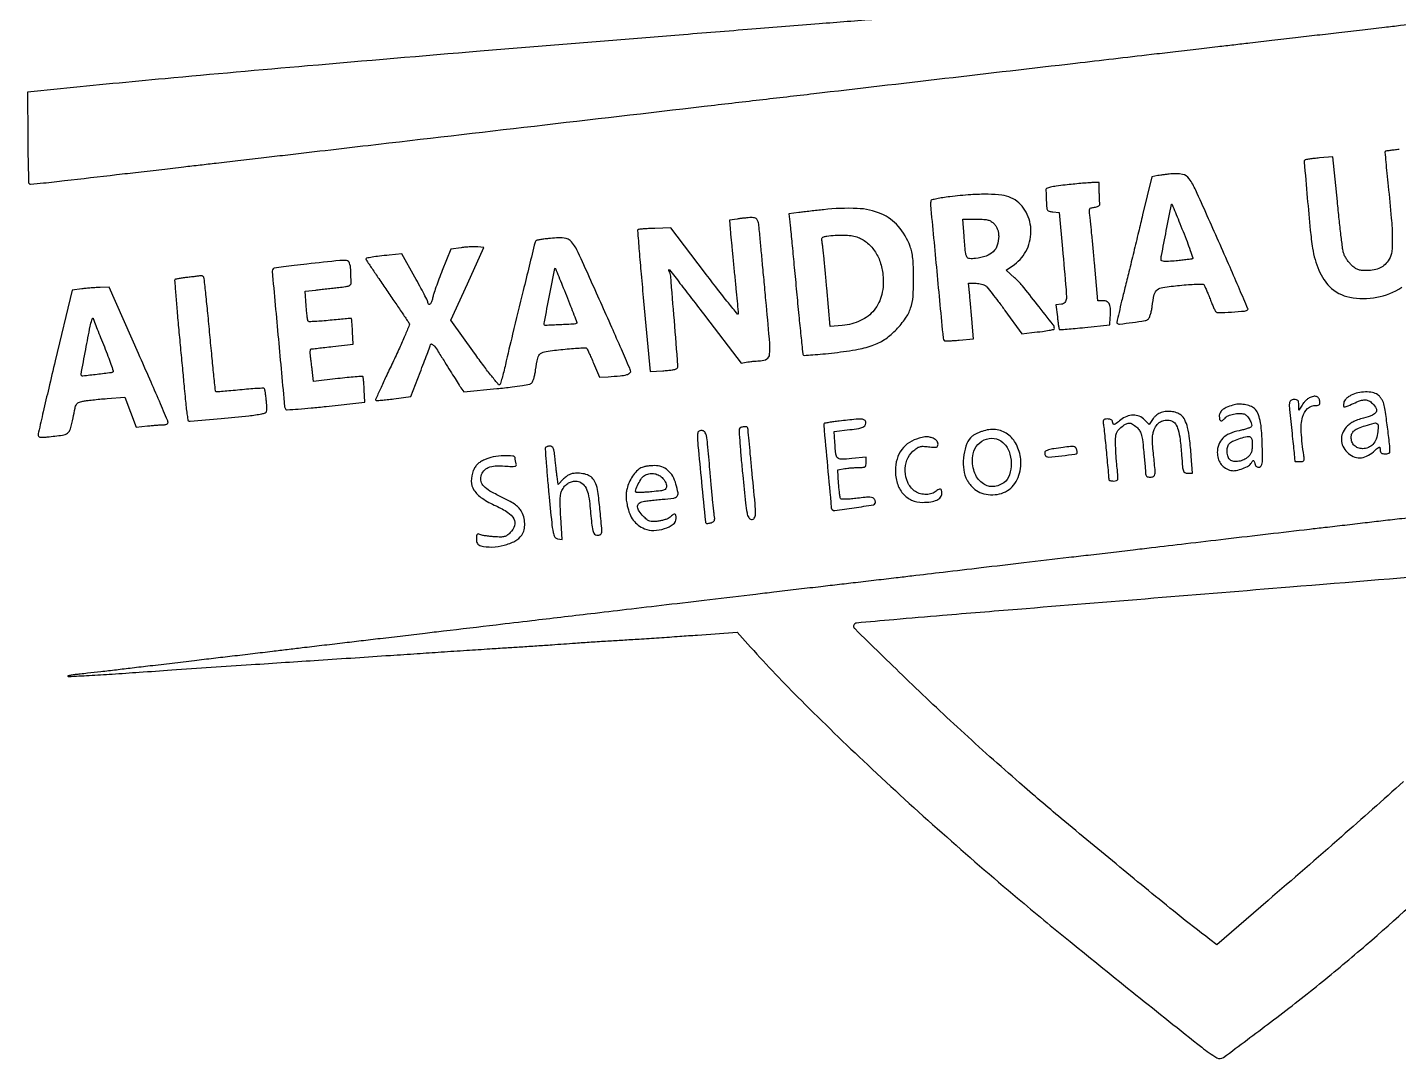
# Model space of a CAD drawing. Extents: x 394 to 1656, y 475 to 1539.
# Drawn here: x 394 to 1101, y 475 to 1007 of the extents above; entities that cross this region are included whole.
import ezdxf

# ---------------------------------------------------------------- set-up
doc = ezdxf.new("R2010")
doc.units = 0

msp = doc.modelspace()

# ---------------------------------------------------------------- linework, layer by layer
for points in [[(1538.59986, 1058.664066, -0.000001), (1550.279885, 1060.022497, -0.000001), (1561.888745, 1061.372592, -0.000002)], [(831.748076, 1011.036671, 0.000099), (802.698313, 1008.731699, 0.000095), (768.061302, 1005.969906, 0.000074), (730.5, 1002.962139, 0.000667), (627.847392, 994.588901, 0.001024), (538.98991, 987.038242, 0.001175), (465.43625, 980.462057, 0.002897), (411.5, 975.196693), (394.5, 973.437612), (394.671134, 950.131005, 0.001907), (394.771204, 941.161369, 0.003082), (394.932506, 933.530205, 0.000544), (395.123535, 926.802666, 0.191263), (395.320596, 926.346071, 0.223455), (396.165926, 926.041602, 0.002182), (402.779509, 926.694066, 0.003101), (413.689223, 927.88687, 0.000291), (440.5, 931.002376, -0.000079), (451.699176, 932.308572, -0.000062), (463.85625, 933.723032, -0.000062), (475.172589, 935.036831, -0.000152), (483.5, 936, 0.000148), (491.796421, 936.959512, 0.000062), (502.996875, 938.25965, 0.000061), (514.992543, 939.655076, 0.000079), (526, 940.938667, -0.000087), (570.192319, 946.091259, -0.000014), (655.874893, 956.063846, -0.00001), (743.432601, 966.250415, -0.000171), (772, 969.563517, 0.000157), (799.970844, 972.806643, 0.000015), (867.568756, 980.667987, 0.000019), (934.895195, 988.502489, 0.000089), (974, 993.061507, -0.000078), (985.007457, 994.345031, -0.000061), (997.003125, 995.740401, -0.000061), (1008.203579, 997.0405, -0.000147), (1016.5, 998, 0.000162), (1024.827409, 998.963332, 0.000066), (1036.14375, 1000.277666, 0.000066), (1048.300824, 1001.692894, 0.000084), (1059.5, 1003, -0.000093), (1070.699176, 1004.30689, -0.000073), (1082.85625, 1005.721467, -0.000074), (1094.172595, 1007.034853, -0.000181), (1102.5, 1007.997049, 0.000039), (1132.646987, 1011.471747, 0.000115)], [(1313.749328, 1032.541187, -0.00001), (1365.446699, 1038.55331, -0.000025)], [(1237.111254, 1023.628471, 0.000005), (1248.720115, 1024.97801, 0.000005), (1260.400139, 1026.336058, 0.000008)], [(1275.5, 1045.010487, 0.000113), (1164.530638, 1036.658072, 0.000188), (1071.127311, 1029.571385, 0.000215), (987.847965, 1023.185349, 0.000244), (908, 1016.988735, -0.000019), (891.829955, 1015.726547, -0.000017), (875.08125, 1014.420418, -0.000017), (860.061258, 1013.250144, -0.000055), (850, 1012.467683, 0.00037)], [(1101.753595, 943.964017, 0.005242), (1099.138392, 943.694644, 0.007917), (1096.867999, 943.400223, 0.003743), (1094.955667, 943.106743, 0.160323), (1094.595454, 942.920261, 0.217167), (1094.452226, 942.524769, 0.000792), (1094.865673, 937.482827, 0.003906), (1095.391028, 931.739301, 0.002419), (1096.093532, 925, -0.005077), (1097.713159, 908.618404, -0.019044), (1098.232782, 898.299095, -0.02919), (1097.915069, 891.417193, -0.108821), (1096.554241, 887.328364, -0.060879), (1094.477034, 884.650152, -0.081501), (1091.991323, 882.849691, -0.074318), (1088.879965, 881.832897, -0.041898), (1084.914275, 881.5, -0.025366), (1082.30432, 881.632495, -0.064352), (1080.459434, 882.064406, -0.068914), (1078.859649, 882.930304, -0.032578), (1077.059334, 884.443154, -0.03449), (1075.816717, 885.809908, -0.025046), (1074.623748, 887.485103, -0.02547), (1073.64808, 889.197805, -0.049412), (1073.081836, 890.665784, -0.035174), (1072.629998, 892.905322, -0.002078), (1071.768547, 899.782774, -0.003127), (1070.827195, 907.989978, -0.002299), (1069.882625, 917.097126), (1067.588921, 940.248993), (1060.603019, 939.599722, 0.005592), (1057.892228, 939.317166, 0.008373), (1055.532408, 939.004356, 0.004209), (1053.552072, 938.69096, 0.15626), (1053.151352, 938.484686, 0.221249), (1052.794327, 937.506352, 0.000366), (1054.396723, 918.984777, 0.002795), (1055.937263, 902.399931, 0.013478), (1057.120006, 893, 0.031666), (1058.394377, 887.176361, 0.034377), (1060.369325, 881.723165, 0.036861), (1062.891688, 876.992915, 0.055513), (1065.807102, 873.346744, 0.149216), (1076.29713, 867.762921, 0.095729), (1090.194947, 867.734746, 0.095895), (1103.082103, 872.882862, 0.150406)], [(1103.972416, 618.013861, -0.00308), (1071.969108, 589.57281, -0.001926), (1034.165707, 556.648725), (1007.831414, 533.891209), (1004.165707, 536.639512, -0.009389), (987.29087, 549.793272, -0.001872), (957.690124, 573.957885, -0.002086), (927.503663, 599.001521, -0.005395), (906, 617.391721, -0.006014), (875.72674, 644.501846, -0.006742), (847.259697, 671.334003, -0.001506), (821.201545, 696.72017, -0.41716), (821.187471, 699.520804, -0.175727), (822.05149, 699.924928, -0.000222), (841.277933, 701.643548, -0.001467), (866.361163, 703.800309, -0.000427), (905, 706.975191, 0.000071), (1045.388403, 718.409972, 0.000243), (1136.722917, 725.907061, 0.000179)], [(1126.861218, 756.322797, 0.00002), (1114.940625, 754.938673, 0.00002), (1103.16245, 753.570117, 0.000037), (1093.5, 752.446283, -0.000021), (1084.220013, 751.366638, -0.000014), (1073.675, 750.140572, -0.000014), (1063.508364, 748.959091, -0.000029), (1055.5, 748.029132, 0.000111), (1034.234216, 745.556126, 0.000103), (1012.416176, 743.009402, 0.000107), (991.740502, 740.587208, 0.000169), (974, 738.498946, -0.00009), (964.565175, 737.386841, -0.00005), (953.059375, 736.033873, -0.00005), (941.411151, 734.666505, -0.00008), (931.5, 733.505658, 0.000071), (908.210848, 730.778344, 0.000085), (886.292033, 728.204574, 0.000093), (866.68091, 725.894707, 0.000164), (850.5, 723.980435, -0.000246), (842.458786, 723.030461, -0.000119), (832.178125, 721.82354, -0.000118), (821.472155, 720.571849, -0.000171), (812, 719.469959, 0.000213), (802.281715, 718.338606, 0.000129), (790.79375, 716.993264, 0.00013), (779.400788, 715.653064, 0.000229), (770, 714.540371, -0.000076), (746.260828, 711.723181, -0.000092), (723.965236, 709.084876, -0.000099), (703.425757, 706.662307, -0.000137), (685, 704.497847, 0.000092), (669.468238, 702.674756, 0.000103), (654.502931, 700.912255, 0.000076), (636.190668, 698.748959, 0.000024), (609, 695.531324, -0.000052), (599.565179, 694.415381, -0.000029), (588.059375, 693.056382, -0.000029), (576.411153, 691.681931, -0.000047), (566.5, 690.513971, 0.000148), (556.907317, 689.38157, 0.000108), (546.2625, 688.119428, 0.00011), (536.182345, 686.919779, 0.000243), (528.5, 686, -0.00025), (520.817654, 685.080322, -0.000113), (510.7375, 683.881001, -0.000111), (500.092683, 682.619332, -0.000152), (490.5, 681.487491, 0.000126), (480.62375, 680.322708, 0.00008), (469.0875, 678.957333, 0.00008), (457.741082, 677.610757, 0.000147), (448.5, 676.509796, -0.000576), (440.344679, 675.545287, -0.000618), (432.378876, 674.62247, -0.000584), (425.535548, 673.84636, -0.002937), (421.704683, 673.439199, 0.006602), (419.128792, 673.14631, 0.012005), (417.034267, 672.828832, 0.007412), (415.407045, 672.517128, 0.596751), (415.347754, 672.318913, 0.213529), (415.773404, 672.156429, 0.000208), (426.337213, 672.753872, 0.001971), (438.171932, 673.474949, 0.001202), (452.14307, 674.415232, -0.000338), (468.874667, 675.570339, -0.000188), (489.276402, 676.957247, -0.000187), (509.929129, 678.345636, -0.000303), (527.5, 679.509523, 0.000123), (544.550851, 680.63278, 0.000089), (563.5625, 681.89328, 0.000089), (581.631901, 683.097772, 0.000195), (595.5, 684.030127, -0.000347), (607.848925, 684.856581, -0.000289), (620.975, 685.718295, -0.000291), (632.991017, 686.49314, -0.000793), (641.5, 687.023311, 0.000942), (648.922303, 687.488001, 0.000685), (657.178125, 688.031853, 0.000692), (665.010092, 688.56945, 0.001519), (671, 689.007222, -0.001835), (677.053523, 689.4458, -0.000794), (685.115625, 689.987312, -0.000785), (693.693951, 690.536291, -0.001042), (701.5, 691.007206, 0.001466), (709.859312, 691.518604, 0.000778), (720.213741, 692.198699, 0.000774), (730.798489, 692.926911, 0.0012), (739.929756, 693.591359), (760.359511, 695.127275), (767.366649, 687.313638, 0.014059), (793.524245, 659.745533, 0.007216), (827.751866, 626.61592, 0.006868), (866.056124, 591.575271, 0.007038), (905, 557.890118, 0.003915), (932.093352, 535.473709, 0.002071), (966.026528, 508.075876, 0.000837), (999.997646, 480.972249, 0.034014), (1007.787419, 475.600004, 0.302374), (1011.200751, 475.776018, 0.002144), (1035.432007, 493.933315, 0.008002), (1060.641292, 513.634672, 0.008412), (1084.784432, 533.813578, 0.010677), (1129.166344, 573.882581, 0.006296)]]:
    msp.add_lwpolyline(points, format="xyb")
for points in [[(929.5, 925.613545, 0.007534), (924.977719, 925.040862, 0.023335), (921.955363, 924.466827, 0.02896), (920.003979, 923.879706, 0.337077), (919.6, 923.25, -0.008682), (919.647133, 922.496455, -0.001179), (919.714688, 920.917049, -0.001358), (919.785241, 919.045095, -0.001145), (919.85, 917.063358, 0.011623), (920.017233, 913.94758, 0.124132), (920.417513, 912.755162, 0.192454), (921.274196, 912.143997, 0.035626), (923.221522, 911.813358), (926.443043, 911.5), (928.134465, 892.795611, -0.000651), (930.011462, 871.733493, -0.026041), (930.176216, 867.095993, -0.172531), (929.439973, 865.1296, -0.191506), (927.660524, 864.174944), (924.821049, 863.849887), (925.522973, 857.674944, 0.003884), (925.813497, 855.284761, 0.005944), (926.106038, 853.218006, 0.002365), (926.385257, 851.456815, 0.145206), (926.522196, 851.173586, 0.230074), (926.811623, 851.058063, 0.000865), (930.503987, 851.332691, 0.004165), (934.715692, 851.688589, 0.002576), (939.659747, 852.173586), (952.5, 853.5), (952.819587, 857.404677, 0.026017), (952.9418, 861.526261, 0.094611), (952.395519, 864.076255, 0.164264), (951.153283, 865.4775, 0.130701), (949.188591, 866), (946.415286, 866), (944.635421, 885.75, 0.000816), (943.91341, 893.618027, 0.001018), (943.215964, 900.923816, 0.000822), (942.607894, 907.05482, 0.007821), (942.302613, 909.6715, -0.012811), (942.024551, 912.280825, -0.140144), (942.229888, 913.304664, -0.213156), (942.916414, 913.853463, -0.03516), (944.624836, 914.1715, 0.041311), (945.718228, 914.388973, 0.059633), (946.626045, 914.770691, 0.077188), (947.226259, 915.247413, 0.209311), (947.4, 915.75, -0.00879), (947.352898, 916.505684, -0.001173), (947.285312, 918.101562, -0.001357), (947.214758, 919.993998, -0.00114), (947.15, 922), (947, 927), (943.25, 926.863545, 0.011091), (941.183067, 926.74238, 0.002481), (937.664062, 926.440069, 0.002574), (933.603517, 926.049846, 0.002486)], [(984, 931.352005, 0.004155), (982.430283, 931.172078, 0.002616), (980.599614, 930.937085, 0.002626), (978.801282, 930.687053, 0.004814), (977.339112, 930.461535), (974.178223, 929.942809), (969.491013, 910.221404, -0.000752), (967.373665, 901.371888, -0.000474), (964.875407, 891.042347, -0.000476), (962.399169, 880.888295, -0.000874), (960.360351, 872.624883, 0.002058), (958.680776, 865.747497, 0.003364), (957.320304, 859.902442, 0.000532), (956.159171, 854.731682, 0.256735), (956.250994, 854.415673, 0.227742), (957.604833, 853.940494, 0.005732), (964.246698, 854.753202, 0.007151), (970.754324, 855.720251, 0.157168), (972.442734, 856.585591, 0.100409), (972.981422, 857.398458, 0.021872), (973.54712, 858.990728, 0.021954), (974.048578, 860.924466, 0.019489), (974.402027, 862.972971, -0.02094), (975.501879, 869.238915, -0.176652), (977.012298, 871.619789, -0.129942), (979.9102, 872.835909, -0.009466), (988.580301, 873.881059, -0.006732), (993.131931, 874.280678, -0.010384), (997.076854, 874.491305, -0.005088), (1000.38676, 874.565455, -0.220928), (1001.008047, 874.286028, -0.069561), (1001.377124, 873.715728, -0.004822), (1002.169701, 871.968396, -0.006783), (1003.06959, 869.855455, -0.005047), (1004.007573, 867.5, 0.005238), (1004.954548, 865.124612, 0.006628), (1005.881774, 862.950235, 0.005338), (1006.700956, 861.149885, 0.052477), (1007.130771, 860.43697, 0.244465), (1008.406523, 859.830335, 0.005628), (1015.306009, 860.154268, 0.006782), (1022.099921, 860.642473, 0.176834), (1023.737429, 861.404096, 0.306379), (1023.80523, 861.755125, 0.000177), (1019.461814, 871.910556, 0.002025), (1014.553894, 883.247488, 0.001223), (1008.652136, 896.640762, 0.001425), (996.880589, 922.975782, 0.048624), (993.484692, 928.901728, 0.195767), (989.982008, 931.13012, 0.071567)], [(870.079092, 919.610055, 0.009431), (866.445686, 919.112291, 0.014611), (863.33335, 918.532329, 0.008836), (860.806994, 917.937808, 0.260085), (860.344225, 917.5, 0.099777), (860.117413, 915.354376, 0.0002), (863.336121, 881.205948, 0.000122), (866.61436, 846.664173, 0.174368), (867.159015, 845.507651, 0.196422), (867.625412, 845.31184, 0.006471), (869.684174, 845.318748, 0.011468), (872.156345, 845.415785, 0.007627), (874.984681, 845.635194), (882.261573, 846.31151), (881.60974, 854.405755, 0.001155), (881.31516, 857.961091, 0.000813), (880.968125, 861.958253, 0.00082), (880.623624, 865.781229, 0.001724), (880.340859, 868.75), (879.72381, 875), (882.927647, 875, -0.026997), (884.29199, 874.926281, -0.021832), (885.74209, 874.704721, -0.022352), (887.064595, 874.381123, -0.051728), (888.009727, 873.994794, -0.094928), (889.104426, 873.108313, -0.005447), (891.872226, 869.754286, -0.008149), (895.0773, 865.647855, -0.005886), (898.521128, 860.970585), (907.154287, 848.951581), (912.327143, 849.525563, 0.003773), (917.889523, 850.185297, 0.014341), (921.34635, 850.722893, 0.013958), (923.627358, 851.21116, 0.345882), (924, 851.685398, 0.16618), (923.363966, 853.546243, 0.001888), (915.158228, 864.065343, 0.005008), (907.37439, 873.764708, 0.040703), (903.423414, 877.858498), (899.086521, 881.675985), (903.35736, 884.68635, 0.132473), (909.890356, 892.547311, 0.120991), (911.874807, 902.911872, 0.125707), (908.823519, 912.71547, 0.149252), (901.578599, 919.103669, 0.078077), (896.983347, 920.377842, 0.024648), (889.853639, 920.844511, 0.021039), (880.838387, 920.610082, 0.012305)], [(805, 912.913293, 0.000393), (801.74653, 912.551851, 0.000296), (798.169311, 912.149452, 0.000299), (794.80596, 911.767057, 0.00069), (792.278505, 911.474633), (787.05701, 910.86321), (787.555141, 906.681605, -0.005248), (787.866664, 903.810249, -0.000261), (788.78634, 894.364077, -0.00042), (789.863897, 883.137739, -0.000304), (791.046953, 870.621636, 0.001075), (792.226021, 858.349718, 0.001731), (793.289186, 847.90052, 0.000272), (794.268273, 838.646018, 0.112376), (794.476195, 838.038517, 0.27621), (794.957532, 837.789004, 0.002261), (799.384549, 838.078342, 0.007177), (804.538177, 838.512991, 0.004456), (810.573844, 839.163745, 0.014701), (822.906236, 840.973582, 0.045985), (830.984179, 843.18332, 0.063102), (837.038251, 846.373403, 0.051991), (842.555039, 851.162295, 0.034662), (847.24057, 856.924259, 0.072204), (849.852298, 862.07506, 0.062297), (851.105441, 868.235437, 0.020464), (851.432863, 877.5, 0.007543), (851.310174, 883.431523, 0.018091), (850.994077, 887.817541, 0.024168), (850.457513, 891.219143, 0.040287), (849.641865, 894, 0.085605), (843.475784, 904.365633, 0.116176), (834.720482, 910.776871, 0.090967), (822.334975, 913.537483, 0.036948)], [(990.315597, 901.754674, -0.00479), (992.380019, 896.456966, -0.007886), (994.011525, 891.934554, -0.002504), (995.322639, 888.049163, -0.355671), (995.162072, 887.626423, -0.096298), (994.65426, 887.451142, -0.002876), (992.417921, 887.14828, -0.005626), (989.76758, 886.835139, -0.003843), (986.75, 886.536428, -0.006973), (982.842055, 886.234774, -0.034162), (980.628003, 886.246299, -0.073367), (979.403473, 886.520094, -0.310529), (979, 887.107103, -0.047749), (979.210699, 889.308386, -0.000701), (981.705679, 902.125605, -0.000172), (984.360736, 915.639225, -0.611056), (984.609568, 915.710624, -0.091396), (984.732676, 915.518948, -0.000129), (986.367175, 911.524181, -0.001077), (988.189479, 907.039597, -0.000663)], [(760.515652, 908.108095), (756.531303, 907.5), (756.836495, 903, 0.006066), (757.056504, 900.25054, 0.000747), (757.618726, 894.253375, 0.000883), (758.30982, 887.131399, 0.00073), (759.070843, 879.543406, -0.000694), (759.810122, 872.177504, -0.00104), (760.43331, 865.743848, -0.000418), (760.951852, 860.222869, -0.023207), (761, 859.186085, -0.704439), (760.661401, 859.065014, -0.0016), (755.898967, 864.91116, -0.004905), (750.296149, 871.974643, -0.00277), (743.634781, 880.64268), (726.269561, 903.5), (717.987914, 903.269799, 0.00502), (714.780797, 903.148417, 0.007686), (712.004374, 902.972595, 0.003348), (709.653446, 902.771549, 0.175105), (709.247966, 902.581299, 0.219493), (709.084218, 902.137215, 0.000231), (709.922622, 891.591122, 0.002101), (710.918177, 879.766627, 0.001281), (712.188238, 865.8115), (715.58681, 829.5), (722.043405, 829.843777, 0.011243), (724.580264, 830.036132, 0.015211), (726.860645, 830.33098, 0.012153), (728.721784, 830.676019, 0.138922), (729.375813, 831.01959, 0.226048), (729.906605, 832.402834, 0.000476), (728.049851, 855.805646, 0.000807), (726.172747, 878.719188, 0.11736), (725.342471, 881.25, -0.037004), (725.193822, 881.537857, -0.079358), (725.133532, 881.779688, -0.151679), (725.167649, 881.935826, -0.269936), (725.277857, 882, -0.231079), (725.536719, 881.873616, -0.00013), (730.95618, 874.921838, -0.001603), (736.977146, 867.143001, -0.000973), (744.052385, 857.90413), (762.431022, 833.80826), (765.965511, 834.393125, -0.010587), (767.53738, 834.61915, -0.007096), (769.342994, 834.813916, -0.007147), (771.098157, 834.952804, -0.013976), (772.5, 835.004307, 0.140509), (775.720139, 835.958096, 0.228569), (777.191488, 838.335325, 0.047356), (777.248039, 843.897632, 0.002002), (775.503826, 863.559762, -0.000021), (774.506798, 874.314737, -0.000025), (773.577531, 884.348805, -0.000021), (772.797344, 892.781639, -0.000186), (772.454877, 896.5, 0.003958), (771.636577, 904.706306, 0.065007), (770.990007, 907.381584, 0.2154), (769.833649, 908.524409, 0.100195), (767.704687, 908.858095, 0.010025), (766.193449, 908.760785, 0.004899), (764.270974, 908.579246, 0.004858), (762.274961, 908.351386, 0.007018)], [(892.96205, 905.540396, -0.047893), (893.994014, 904.206534, -0.052996), (894.713077, 902.743711, -0.050468), (895.132788, 901.100864, -0.037337), (895.272727, 899.229453, -0.077005), (894.555393, 894.599383, -0.125421), (892.46503, 891.242519, -0.109693), (888.787747, 889.009191, -0.050129), (883.285668, 887.737703, -0.053834), (880.241017, 887.678729, -0.258836), (878.855857, 888.615734, -0.093662), (878.163567, 890.998895, -0.004544), (877.445194, 899.25), (876.763446, 908), (883.707409, 908, -0.010899), (887.661775, 907.913793, -0.054095), (889.856914, 907.578258, -0.08559), (891.426601, 906.85736, -0.05388)], [(663.234031, 898.03588, 0.005266), (660.806614, 897.725391, 0.007978), (658.702762, 897.399445, 0.003727), (656.931241, 897.082358, 0.16483), (656.607457, 896.900697, 0.123723), (656.24033, 896.206713, 0.000059), (650.134501, 871.285716, 0.000964), (644.675207, 848.804642, 0.002689), (640.959286, 833, -0.005478), (640.06732, 829.299057, -0.007869), (639.190027, 826.043124, -0.004628), (638.386673, 823.333113, -0.113205), (637.997209, 822.657442, -0.454669), (637.425372, 822.67518, -0.002965), (633.867516, 827.071285, -0.008534), (629.763321, 832.387961, -0.005041), (625.037265, 838.866456), (612.859645, 855.918028), (621.324952, 874.709014), (629.790259, 893.5), (626.64513, 893.786682, 0.027333), (625.07148, 893.843748, 0.010102), (622.853299, 893.758064, 0.009977), (620.430934, 893.566868, 0.011842), (618.153336, 893.286682), (612.806672, 892.5), (608.415899, 881.575429, 0.005103), (606.689123, 877.149042, 0.005844), (605.131659, 872.883106, 0.005308), (603.892296, 869.238114, 0.032935), (603.401272, 867.325429, -0.047493), (602.837371, 865.367064, -0.111421), (601.985944, 864.115035, -0.429982), (601.337254, 864.154328, -0.176327), (601, 865.080927, 0.11736), (600.820948, 865.833251, 0.002335), (599.020008, 869.361377, 0.005425), (596.842673, 873.4682, 0.0036), (594.259602, 878.134776), (587.519204, 890.107699), (581.009602, 889.49299, 0.00563), (575.964501, 888.959196, 0.013054), (572.196934, 888.417584, 0.008204), (569.359532, 887.885734, 0.356298), (569, 887.445246, 0.148038), (569.087906, 887.15485, 0.000226), (572.172121, 882.531862, 0.00178), (575.658608, 877.351047, 0.001095), (579.798711, 871.274701, -0.000359), (583.987845, 865.145806, -0.00054), (587.631513, 859.794343, -0.00021), (590.755437, 855.191417, -0.012495), (591.299423, 854.344339, -0.236762), (591.372668, 853.441104, -0.002944), (589.102993, 847.918493, -0.007907), (586.298879, 841.49553, -0.005003), (582.836425, 834.09196, 0.002355), (579.35216, 826.743433, 0.003883), (576.485341, 820.497005, 0.000631), (574.010867, 814.974456, 0.327347), (574.085713, 814.627931, 0.201803), (574.449376, 814.50454, 0.002451), (576.980822, 814.697426, 0.006832), (579.933793, 814.977658, 0.004359), (583.35964, 815.38031), (592.21928, 816.5), (596.994466, 829, 0.000546), (598.869161, 833.923517, 0.000741), (600.55077, 838.374349, 0.000492), (601.953562, 842.115083, 0.008288), (602.395454, 843.359484, -0.490341), (603.086822, 843.59968, -0.079048), (604.320856, 842.48377, -0.027203), (606.34402, 839.670494, -0.004922), (609.760628, 834.211544, 0.001355), (612.451122, 829.84378, 0.001719), (614.960935, 825.82487, 0.001348), (617.086291, 822.467596, 0.014103), (618, 821.118398), (619.5, 819.032677), (636.5, 820.667221, 0.004442), (644.379978, 821.495601, 0.013326), (649.739218, 822.252342, 0.013492), (653.459406, 822.982903, 0.167619), (654.6668, 823.72823, 0.084243), (655.162599, 824.599181, 0.018175), (655.698668, 826.255137, 0.01848), (656.184519, 828.242455, 0.016725), (656.541056, 830.327347, -0.020596), (657.63066, 836.414996, -0.178613), (659.09574, 838.691723, -0.128091), (661.905411, 839.848985, -0.00872), (670.550036, 840.87799, -0.004297), (675.077129, 841.29768, -0.006769), (678.970526, 841.571874, -0.00234), (682.311222, 841.746054, -0.211264), (682.761343, 841.57199, -0.085207), (683.049836, 841.163925, -0.002108), (684.030138, 839.087959, -0.004495), (685.151172, 836.63042, -0.003039), (686.38704, 833.809318), (689.518806, 826.540576), (694.009403, 826.795522, 0.008741), (700.131595, 827.250583, 0.043554), (703.519813, 827.86268, 0.108886), (705.17492, 828.730029, 0.30346), (705.522354, 829.929569, 0.026449), (705.028889, 831.239707, 0.000232), (700.756352, 840.974784, 0.000808), (695.823012, 852.152251, 0.000521), (690.073669, 865.085339, 0.001726), (678.478871, 890.855075, 0.064412), (675.105993, 896.296361, 0.21131), (671.199284, 898.284561, 0.042764)], [(822.100777, 898.863935, -0.086888), (827.124987, 896.145996, -0.07454), (831.239769, 891.753516, -0.068646), (834.145572, 885.988651, -0.056695), (835.625295, 879.262305, -0.082173), (835.015579, 869.230952, -0.114053), (831.097762, 861.157773, -0.116172), (824.101308, 855.721557, -0.08751), (814.643602, 853.259464), (808.457895, 852.762935), (806.663943, 872.631467, 0.001132), (805.938025, 880.472912, 0.001507), (805.240669, 887.596043, 0.001059), (804.625275, 893.565873, 0.015311), (804.337922, 895.674211, -0.024084), (804.11863, 897.525257, -0.161692), (804.345269, 898.409716, -0.182399), (805.040022, 898.92538, -0.032303), (806.652927, 899.274378, -0.021659), (810.981051, 899.73138, -0.022116), (815.302328, 899.80771, -0.023512), (819.18007, 899.521873, -0.05053)], [(538.597173, 884.882071, 0.002617), (532.079075, 884.132436, 0.004141), (526.501629, 883.414484, 0.001094), (521.655348, 882.738996, 0.16259), (521.156735, 882.490069, 0.22262), (520.691429, 881.204597, 0.000177), (523.890347, 846.20669, 0.000197), (527.108409, 811.287773, 0.193354), (527.816979, 809.907541, 0.198484), (528.429012, 809.702926, 0.00131), (534.174363, 810.116475, 0.004899), (540.783943, 810.674813, 0.003077), (548.5, 811.450769), (568.5, 813.586456), (568.157787, 820.043228, 0.004629), (568.002079, 822.543008, 0.007091), (567.816402, 824.705629, 0.002979), (567.62148, 826.541324, 0.166704), (567.47618, 826.848274, 0.22241), (567.154878, 826.969438, 0.001065), (563.553693, 826.683586, 0.00458), (559.430376, 826.3094, 0.002847), (554.59963, 825.798568), (542.062474, 824.400589), (541.499456, 828.950294, 0.000283), (541.248911, 830.96557, 0.000191), (540.960814, 833.265086, 0.000192), (540.680472, 835.48889, 0.000383), (540.456402, 837.25, -0.01912), (540.327408, 838.694199, -0.031015), (540.34116, 839.926051, -0.032301), (540.468557, 840.845019, -0.321897), (540.738182, 841.094003, -0.003005), (541.304384, 841.160416, -0.000053), (544.360591, 841.499966, -0.000133), (547.921054, 841.894197, -0.000089), (552, 842.344003), (562.5, 843.5), (562.14316, 850, 0.003078), (561.989879, 852.509696, 0.00483), (561.824017, 854.664655, 0.001472), (561.657103, 856.526311, 0.162445), (561.55781, 856.752016, 0.231861), (561.334198, 856.840969, 0.000746), (558.252037, 856.59835, 0.003872), (554.745289, 856.289697, 0.002388), (550.625, 855.875, -0.005816), (546.478315, 855.486344, -0.008982), (542.886075, 855.256634, -0.004036), (539.849591, 855.141728, -0.206656), (539.311293, 855.355373, -0.1579), (539.051669, 855.863727, -0.006167), (538.740833, 857.968307, -0.010432), (538.451992, 860.50362, -0.007122), (538.225064, 863.394706), (537.74824, 870.824632), (543.12412, 871.470881, -0.001242), (545.647346, 871.767851, -0.000627), (548.83021, 872.130404, -0.000622), (552.119554, 872.496767, -0.000925), (555, 872.808565, 0.009644), (558.441109, 873.241877, 0.05481), (560.224793, 873.705047, 0.129705), (561.113835, 874.341811, 0.186847), (561.416667, 875.25, -0.002188), (561.374291, 876.230135, -0.000453), (561.308854, 877.954687, -0.000476), (561.236588, 879.957416, -0.000449), (561.166667, 882, 0.067587), (560.586835, 885.412839, 0.293119), (559.08522, 886.67065, 0.057922), (555.636621, 886.709608, 0.001214)], [(477.234031, 878.013873, 0.005508), (474.80225, 877.710196, 0.008224), (472.684445, 877.386441, 0.004161), (470.907833, 877.069631, 0.151291), (470.545101, 876.878434, 0.218363), (470.394195, 876.471884, 0.000395), (470.951006, 869.095633, 0.002749), (471.631646, 860.77624, 0.001686), (472.52085, 850.977737, -0.000007), (473.510518, 840.464546, -0.000007), (474.500586, 829.944107, -0.000006), (475.365103, 820.755178, -0.000026), (475.891974, 815.151139, 0.004792), (476.307457, 811.142248, 0.007283), (476.752498, 807.6685, 0.003232), (477.19192, 804.730246, 0.158939), (477.4559, 804.210767, 0.222095), (478.433847, 803.855669, 0.000497), (494.349092, 805.288507, 0.002894), (508.657476, 806.674555, 0.021827), (515.379113, 807.662963, 0.046808), (517.1147, 808.168052, 0.215752), (517.824982, 808.901929, 0.102055), (518.017814, 810.26372, 0.006923), (517.716777, 814.186816, 0.007506), (517.470551, 816.513364, 0.010842), (517.177564, 818.560783, 0.006786), (516.874013, 820.253991, 0.149713), (516.641491, 820.691842, 0.211292), (516.157156, 820.879108, 0.002561), (512.718725, 820.697941, 0.007099), (508.702348, 820.408422, 0.004518), (504.037037, 819.962963, -0.003347), (499.384493, 819.50772, -0.005371), (495.409521, 819.188634, -0.00141), (491.957053, 818.958567, -0.233182), (491.616998, 819.100124, -0.154753), (491.454429, 819.473046, -0.000184), (490.579491, 827.883491, -0.001634), (489.632935, 837.315355, -0.001001), (488.575737, 848.43942, 0.001364), (487.507702, 859.591701, 0.002177), (486.527467, 869.115993, 0.000428), (485.620657, 877.497862, 0.111699), (485.382932, 878.18942, 0.06403), (485.139843, 878.489131, 0.061821), (484.826148, 878.7217, 0.066865), (484.492464, 878.855346, 0.111181), (484.190983, 878.863176, -0.017831), (483.701931, 878.78434, -0.000672), (481.862348, 878.557254, -0.001212), (479.68485, 878.296781, -0.000853)], [(672.415352, 868.596086, -0.002032), (674.547519, 863.24933, -0.003352), (676.300339, 858.712468, -0.000475), (677.819616, 854.688736, -0.319983), (677.762753, 854.474372, -0.159469), (676.441123, 853.952843, -0.003103), (669.050568, 853.558026, -0.001937), (661.454037, 853.228961, -0.41141), (660.959853, 853.681276, -0.060482), (661.063392, 855.120468, -0.000336), (663.709145, 868.636356, -0.0001), (666.455572, 882.60191, -0.607602), (666.6526, 882.659514, -0.093785), (666.748075, 882.512581, -0.000076), (668.408355, 878.462582, -0.000835), (670.25343, 873.938342, -0.000511)], [(422.556082, 872.092896), (417.612164, 871.5), (408.851408, 835, 0.000836), (405.490098, 820.891871, 0.001309), (402.65081, 808.743896, 0.000332), (400.20399, 798.117876, 0.049493), (400.045326, 796.872837, 0.157333), (400.275348, 796.085553, 0.186471), (400.908615, 795.646972, 0.073712), (402.193961, 795.531166, 0.011411), (404.75, 795.736409, 0.009028), (412.592182, 796.689997, 0.124678), (415.219505, 797.76118, 0.167695), (416.672036, 799.869426, 0.019704), (418.00075, 805.503853, -0.006303), (419.067137, 810.637999, -0.077469), (419.792321, 812.496502, -0.161118), (420.894799, 813.472555, -0.050878), (423.021224, 814.138475, -0.018476), (424.932582, 814.456498, -0.004367), (428.144522, 814.841167, -0.004489), (431.846831, 815.218187, -0.00441), (435.57715, 815.53109), (444.654299, 816.21192), (447.57715, 808.497247), (450.5, 800.782575), (456.396691, 801.391287, -0.003635), (458.826839, 801.624309, -0.003669), (461.252514, 801.821191, -0.003577), (463.367518, 801.962036, -0.014836), (464.646691, 802, 0.048631), (465.54729, 802.087802, 0.068632), (466.308716, 802.349818, 0.088816), (466.821534, 802.736144, 0.189209), (467, 803.190869, 0.101202), (466.815785, 804.091681, 0.000366), (462.530725, 814.110227, 0.001922), (457.617913, 825.452661, 0.001203), (451.785447, 838.690869), (436.570895, 873), (432.035447, 872.842896, 0.007167), (429.942938, 872.740369, 0.003916), (427.380012, 872.557778, 0.003901), (424.778478, 872.331508, 0.006199)], [(434.169198, 842.147854, -0.004584), (436.034531, 837.376329, -0.007397), (437.524892, 833.276956, -0.002366), (438.732735, 829.741175, -0.284807), (438.627953, 829.29462, -0.166415), (437.675759, 828.828074, -0.001833), (430.424888, 827.938179, -0.00146), (423.078403, 827.085618, -0.228352), (422.313616, 827.35305, -0.24754), (422.137966, 827.920731, -0.000268), (424.5734, 840.878456, -0.001382), (426.857001, 852.811295, -0.035338), (427.713791, 856, -0.011088), (428.036718, 856.870268, -0.307503), (428.227716, 857, -0.312328), (428.41616, 856.869563, -0.0113), (428.721103, 856, 0.014409), (429.091465, 854.964546, 0.000601), (430.522885, 851.312182, 0.001039), (432.233572, 846.989054, 0.000738)], [(1055.440461, 815.876647, 0.055051), (1054.532185, 815.298523, 0.026176), (1053.497156, 814.37382, 0.02557), (1052.505065, 813.283292, 0.032962), (1051.717071, 812.182172), (1050.053219, 809.5), (1050.026609, 812.25, 0.037067), (1049.906087, 813.685253, 0.147356), (1049.525414, 814.472339, 0.161371), (1048.796396, 814.877947, 0.04697), (1047.5, 815, 0.163226), (1045.877622, 814.455873, 0.220215), (1045.158671, 813.108262, 0.039227), (1045.22934, 809.872581, 0.0014), (1046.508865, 797.5, -0.000163), (1047.079268, 792.114578, -0.000265), (1047.559919, 787.539062, -0.000029), (1047.986979, 783.450547, -0.024168), (1047.998159, 783.25, 0.373468), (1048.085966, 783.150332, 0.008972), (1048.747145, 783.073437, 0.015246), (1049.569273, 783.017988, 0.009214), (1050.545313, 783, 0.038247), (1051.979585, 783.109875, 0.217644), (1052.602961, 783.519646, 0.160885), (1052.807073, 784.347842, 0.019166), (1052.585956, 786.25, -0.022059), (1051.259104, 798.269909, -0.077679), (1051.949974, 805.993324, -0.151809), (1054.5793, 810.324739, -0.182978), (1059.003809, 812, 0.054588), (1060.033164, 812.112717, 0.169455), (1060.61869, 812.474821, 0.159881), (1060.871703, 813.138663, 0.047228), (1060.819551, 814.239784, 0.112432), (1060.243302, 815.74493, 0.17316), (1059.13491, 816.56728, 0.132622), (1057.509377, 816.618816, 0.056267)], [(1077, 817.248446, 0.036347), (1075.522271, 816.37076, 0.049957), (1074.349637, 815.366013, 0.058177), (1073.547681, 814.302942, 0.097556), (1073.180449, 813.25, 0.036614), (1073.068903, 811.60933, 0.396723), (1073.486961, 811.170066, 0.116858), (1074.471545, 811.347085, 0.003857), (1078.140796, 812.978038, -0.02193), (1081.799679, 814.448466, -0.084209), (1084.208855, 814.862638, -0.122992), (1086.118479, 814.390202, -0.074667), (1088, 813, -0.072765), (1089.882909, 810.471708, -0.265188), (1089.83745, 808.545332, -0.164144), (1087.952612, 806.946852, -0.028417), (1083.45339, 805.45001, 0.018428), (1080.289353, 804.467084, 0.035551), (1077.857018, 803.412438, 0.043626), (1075.962538, 802.205084, 0.054227), (1074.45339, 800.762237, 0.080748), (1072.545882, 797.568162, 0.103815), (1071.967465, 794.205078, 0.104631), (1072.790771, 790.91313, 0.083147), (1074.923077, 787.923077, 0.083395), (1078.074274, 785.678192, 0.117009), (1081.432763, 784.928473, 0.109913), (1084.925581, 785.754686, 0.067429), (1088.465204, 788.103592, -0.005585), (1090.664483, 789.991501, -0.106018), (1091.461065, 790.413268, -0.424191), (1091.869784, 790.175615, -0.060512), (1092, 789.103592, 0.067584), (1092.136197, 788.100581, 0.151485), (1092.547111, 787.460359, 0.130773), (1093.296136, 787.108253, 0.04487), (1094.5, 787, 0.036594), (1095.457442, 787.070167, 0.055206), (1096.265625, 787.28223, 0.072356), (1096.818747, 787.592619, 0.232816), (1097, 787.960781, 0.027737), (1096.768379, 792.132856, 0.003786), (1095.735943, 800.805169, 0.003087), (1094.570327, 809.568216, 0.040937), (1093.858702, 812.746899, 0.040341), (1093.313908, 814.100223, 0.030847), (1092.513766, 815.481557, 0.031611), (1091.596479, 816.688439, 0.061749), (1090.700965, 817.496899, 0.105749), (1088.049672, 818.61878, 0.051976), (1084.382309, 818.933941, 0.049627), (1080.459064, 818.4716, 0.061782)], [(978.308297, 807.990404, 0.055409), (977.352481, 807.476123, 0.02913), (976.287533, 806.645211, 0.028586), (975.283629, 805.656105, 0.038927), (974.506808, 804.650734), (972.897021, 802.193888), (970.493965, 804.596944, 0.099682), (967.788231, 806.395644, 0.099289), (964.593335, 807.010267, 0.093968), (961.264141, 806.351818, 0.079381), (958.182369, 804.5, -0.010705), (955.904644, 802.665251, -0.105892), (954.801767, 802.138351, -0.364355), (954.22153, 802.428812, -0.102321), (954, 803.5, 0.141923), (953.819192, 804.124165, 0.119837), (953.323121, 804.603588, 0.08765), (952.516036, 804.902729, 0.045054), (951.438727, 805, 0.044219), (949.946372, 804.867761, 0.243979), (949.326786, 804.39148, 0.132857), (949.15339, 803.397179, 0.010853), (949.454387, 800.75, -0.009185), (949.96893, 796.355427, -0.001053), (950.924661, 786.43881, -0.000567), (951.892754, 776.041187, -0.022652), (951.999164, 773.75, 0.272061), (952.169415, 773.461006, 0.05476), (952.74231, 773.220312, 0.044036), (953.559234, 773.054445, 0.028082), (954.52785, 773, 0.068824), (956.016284, 773.205854, 0.264462), (956.648507, 773.846412, 0.087502), (956.772102, 775.260117, 0.004707), (956.336257, 779.75, -0.006709), (956.056309, 782.759152, -0.004404), (955.810994, 786.231085, -0.00443), (955.631843, 789.616398, -0.0085), (955.558407, 792.334545, -0.014518), (955.622501, 795.703397, -0.068458), (955.976917, 797.599774, -0.093884), (956.774806, 799.030634, -0.041051), (958.305764, 800.584545, -0.038026), (960.673888, 802.328528, -0.135428), (962.462218, 802.861276, -0.142477), (964.216859, 802.389361, -0.043773), (966.449897, 800.75, -0.067021), (967.855184, 799.135382, -0.072588), (968.737739, 797.248138, -0.040184), (969.354418, 794.385485, -0.007343), (969.988331, 789, -0.00204), (970.363701, 785.197687, -0.002475), (970.683435, 781.629687, -0.002091), (970.925043, 778.625176, -0.017092), (970.982671, 777.25, 0.058375), (971.119804, 776.15262, 0.151257), (971.526032, 775.476733, 0.137902), (972.271782, 775.111601, 0.045339), (973.5, 775, 0.124755), (975.111297, 775.408392, 0.242492), (975.839825, 776.476621, 0.054455), (975.874351, 778.953665, 0.002485), (975.028909, 787.393829, -0.008545), (974.619834, 792.04544, -0.027234), (974.569412, 795.162591, -0.039883), (974.85013, 797.530453, -0.049554), (975.498307, 799.65019, -0.080717), (977.059111, 802.15715, -0.100027), (979.237475, 803.825067, -0.105576), (981.795558, 804.461092, -0.099486), (984.449635, 804.019149, -0.158433), (986.415866, 802.437006, -0.07479), (987.787971, 799.442561, -0.04125), (988.780208, 794.494625, -0.010204), (989.566231, 786.25, 0.004111), (990.060161, 780.303096, 0.060106), (990.50058, 778.24845, 0.197944), (991.303877, 777.33636, 0.114978), (992.747261, 777), (995.236554, 777), (994.571336, 785.75, 0.009699), (993.708393, 794.779861, 0.032204), (992.646428, 800.647125, 0.0507), (991.245581, 804.548116, 0.115056), (989.298415, 806.979907, 0.082603), (987.019121, 808.230082, 0.061368), (984.20871, 808.841659, 0.058522), (981.19291, 808.76558, 0.06027)], [(1015.941601, 812.096725, 0.023891), (1012.64624, 810.862389, 0.06897), (1010.564512, 809.603515, 0.104965), (1009.410641, 808.176691, 0.118261), (1009, 806.464816, 0.055688), (1009.18652, 804.795322, 0.26253), (1009.810042, 804.106935, 0.252449), (1010.744616, 804.270478, 0.052616), (1011.978038, 805.473538, -0.124948), (1013.594547, 806.650833, -0.042324), (1016.399109, 807.506902, -0.042588), (1019.411166, 807.890086, -0.087408), (1021.761304, 807.575759, -0.133829), (1023.279733, 806.595175, -0.053896), (1024.73374, 804.574015, -0.054084), (1025.674452, 802.396964, -0.216643), (1025.495267, 800.992342, -0.163676), (1025.022316, 800.59981, -0.012784), (1023.455554, 800.040815, -0.016362), (1021.506226, 799.470947, -0.011751), (1019.296015, 798.957653, 0.049678), (1014.262865, 797.378819, 0.094827), (1010.759059, 795.020992, 0.11093), (1008.713945, 791.819231, 0.087086), (1008, 787.751237, 0.064814), (1008.406458, 784.628829, 0.087791), (1009.600442, 782.052824, 0.088512), (1011.596827, 780.057732, 0.067012), (1014.357087, 778.639304, 0.117385), (1016.830103, 778.373272, 0.044099), (1020.256796, 779.120424, 0.04406), (1023.49088, 780.453149, 0.120792), (1025.336095, 782.069456, -0.00735), (1026.297581, 783.400104, -0.252455), (1026.637648, 783.558462, -0.313541), (1026.906982, 783.346639, -0.01023), (1027.301832, 781.953797, 0.061191), (1027.658379, 781.055929, 0.108774), (1028.178828, 780.458851, 0.12148), (1028.857962, 780.1754, 0.088514), (1029.679124, 780.19425, 0.198827), (1030.647888, 780.845776, 0.111922), (1031.159571, 782.19173, 0.037963), (1031.331166, 784.849055, 0.004063), (1031.210419, 791.031223, 0.01132), (1030.813689, 798.912836, 0.033752), (1030.057907, 804.260074, 0.05085), (1028.878294, 807.948949, 0.106429), (1027.128246, 810.383939, 0.096212), (1025.018109, 811.659539, 0.050033), (1022.02749, 812.429265, 0.048641), (1018.797347, 812.606212, 0.067136)], [(740, 796.497592, 0.023522), (740.243646, 791.321288, 0.000935), (742.054997, 772.499355, 0.000158), (744.072415, 752.006308, 0.173447), (744.442441, 751.224225, 0.197607), (744.726337, 751.105795, 0.028474), (745.366757, 751.139068, 0.028705), (746.157551, 751.271748, 0.020929), (747.017745, 751.505632, 0.061603), (748.108819, 752.006526, 0.154832), (748.672866, 752.662569, 0.11578), (748.846005, 753.656994, 0.027192), (748.655041, 755.346938, -0.016499), (748.371526, 757.451633, -0.001097), (747.770333, 763.522226, -0.001583), (747.092329, 770.763898, -0.001183), (746.389167, 778.75, 0.001528), (745.206321, 792.078713, 0.026605), (744.578044, 796.38832, 0.110802), (743.729519, 798.295231, 0.237159), (742.327232, 799, 0.053658), (741.175234, 798.876015, 0.152984), (740.482499, 798.481182, 0.143284), (740.112253, 797.742289, 0.045001)], [(761.511241, 799.75, 0.100039), (761.385035, 798.777356, 0.001157), (761.8598, 792.257812, 0.003477), (762.479503, 784.713953, 0.002256), (763.296023, 776, 0.001516), (764.756792, 761.582363, 0.022228), (765.511698, 756.534656, 0.07675), (766.377039, 754.135041, 0.236836), (767.753398, 753.180449, 0.292453), (769.258236, 753.866502, 0.142179), (769.890962, 755.974905, 0.025293), (769.675647, 761.16108, 0.001132), (767.987876, 779, -0.000325), (767.2264, 786.912281, -0.000514), (766.584785, 793.698437, -0.000111), (766.028254, 799.66417, -0.022951), (766.000757, 800.25, 0.355128), (765.469333, 800.902506, 0.079103), (763.924892, 800.975093, 0.068569), (762.274479, 800.557475, 0.217744)], [(813.094974, 803.881906, 0.004011), (810.230538, 803.526463, 0.006168), (807.758092, 803.16842, 0.002404), (805.65067, 802.826255, 0.156159), (805.325411, 802.658744, 0.222816), (805.038452, 801.86506, 0.000181), (807.009431, 780.47895, 0.000218), (808.989401, 759.181379, 0.174814), (809.43624, 758.230427, 0.234637), (810.75587, 757.78657, 0.002407), (820.733284, 759.205699, 0.002158), (830.757174, 760.724925, 0.285914), (831.655821, 761.5, 0.087922), (831.716528, 761.976446, 0.042539), (831.634341, 762.58755, 0.040436), (831.436705, 763.227486, 0.046131), (831.145036, 763.798042, 0.183691), (830.345903, 764.396388, 0.061032), (828.876164, 764.629732, 0.032752), (826.490531, 764.558278, 0.00719), (822.411292, 764.108555, -0.008928), (819.333869, 763.780102, -0.013401), (816.638308, 763.61365, -0.008236), (814.410151, 763.572646, -0.21075), (813.868054, 763.810513, -0.144319), (813.59881, 764.360538, -0.006981), (813.281678, 766.395449, -0.010897), (812.987898, 768.855687, -0.007599), (812.759296, 771.642078), (812.282484, 778.784156), (815.891242, 779.381072, -0.01291), (817.544044, 779.610796, -0.007466), (819.54149, 779.805877, -0.007458), (821.552654, 779.941856, -0.012415), (823.25, 779.988994, 0.018449), (825.419505, 780.07545, 0.134458), (826.390781, 780.423445, 0.195398), (826.862278, 781.15339, 0.046929), (827, 782.617488), (827, 785.234975), (819.591739, 784.540764, -0.015545), (814.098019, 784.197797, -0.202228), (812.228154, 784.918348, -0.177135), (811.308607, 786.80614, -0.011432), (810.813397, 793), (810.5, 798.5), (818.5, 799.5, 0.006777), (823.166707, 800.147693, 0.055295), (825.243537, 800.704491, 0.137874), (826.297194, 801.499578, 0.128007), (826.819551, 802.75, 0.221143), (826.393364, 804.156585, 0.192068), (825.003765, 804.848179, 0.045793), (821.71948, 804.817843, 0.003669)], [(886.740524, 798.617155, 0.013375), (885.198659, 798.000557, 0.012939), (883.674611, 797.295965, 0.012962), (882.366519, 796.606877, 0.04552), (881.582639, 796.068584, 0.126764), (878.90903, 792.369818, 0.05616), (877.340142, 786.507729, 0.054482), (877.080844, 780.100269, 0.082026), (878.364026, 774.67119, 0.042167), (879.116623, 773.225806, 0.022473), (880.271099, 771.571488, 0.022212), (881.610758, 769.976601, 0.032069), (882.940751, 768.703309, 0.096365), (886.510495, 766.718854, 0.068955), (891.018603, 765.909965, 0.067062), (895.710142, 766.352627, 0.080047), (899.818029, 768.03041, 0.090041), (902.936295, 770.804787, 0.066447), (905.282451, 774.796269, 0.063297), (906.588511, 779.474082, 0.066028), (906.65544, 784.261456, 0.086115), (904.396637, 791.839381, 0.121776), (899.859032, 797.184661, 0.132849), (893.676638, 799.514778, 0.112965)], [(1090.740264, 798.38799, -0.057287), (1089.878712, 794.652718, -0.097867), (1088.24919, 791.910993, -0.113356), (1085.894217, 790.252097, -0.09729), (1082.914009, 789.666667, -0.087606), (1080.526974, 790.088139, -0.109143), (1078.631561, 791.29492, -0.109274), (1077.422461, 793.186572, -0.087987), (1077, 795.568685, -0.109711), (1077.416577, 797.44436, -0.111319), (1078.586882, 798.955959, -0.07312), (1080.734028, 800.255516, -0.023913), (1084.218309, 801.529248, -0.009996), (1088.793932, 802.858207, -0.179783), (1090.29001, 802.718534, -0.290966), (1090.942084, 801.668323, -0.025403)], [(854.275048, 795.029061, 0.085355), (849.250751, 792.883693, 0.089725), (845.331489, 789.211742, 0.086689), (842.852561, 784.283502, 0.073407), (842, 778.507719, 0.074282), (842.993599, 771.85664, 0.102315), (845.884709, 766.570862, 0.112407), (850.39183, 763.197601, 0.105039), (856.029672, 762, 0.03359), (860.314589, 762.288184, 0.075883), (863.427028, 763.202706, 0.115723), (865.310192, 764.687557, 0.169777), (866, 766.660515, 0.047467), (865.846445, 768.274349, 0.295836), (865.298506, 768.84512, 0.198138), (864.347255, 768.690956, 0.023926), (862.55887, 767.468197, -0.103214), (860.203855, 766.354142, -0.070688), (857.25022, 766.072634, -0.06888), (854.253301, 766.629323, -0.086544), (851.770218, 767.966106, -0.120082), (848.378874, 772.28867, -0.098078), (847.031004, 778.026941, -0.098382), (847.973272, 783.830478, -0.121719), (851.053263, 788.338898, -0.026527), (853.045096, 789.937042, -0.085969), (854.564513, 790.67403, -0.079266), (856.310526, 790.887922, -0.020398), (859.151578, 790.668454, 0.009598), (861.994935, 790.386926, 0.090559), (863.209683, 790.510196, 0.227404), (863.791705, 791.029966, 0.09898), (864, 792.071866, 0.101119), (863.820883, 792.94848, 0.078191), (863.302452, 793.776915, 0.069238), (862.485594, 794.489468, 0.053984), (861.4349, 795.024751, 0.015163), (859.574984, 795.668055, 0.075662), (858.486672, 795.834362, 0.05337), (857.242759, 795.701964, 0.005147)], [(898.350546, 791.995246, -0.107183), (901.0713, 786.844304, -0.085151), (901.716615, 780.571516, -0.092629), (900.25838, 774.910415, -0.165668), (896.966368, 771.482608, -0.055374), (893.986762, 770.338518, -0.088701), (891.278203, 770.123985, -0.090617), (888.704025, 770.860404, -0.060105), (886.126233, 772.547235, -0.087738), (883.886319, 775.226817, -0.063077), (882.381425, 778.833932, -0.059714), (881.764384, 782.917427, -0.061029), (882.137841, 787, -0.129424), (884.583901, 791.808903, -0.136834), (889.035064, 794.667337, -0.144774), (894.126749, 794.725011, -0.149874)], [(1026, 791.57258, -0.025169), (1025.880845, 789.206994, -0.071236), (1025.484188, 787.606154, -0.084229), (1024.700181, 786.336488, -0.045791), (1023.365141, 785.07258, -0.071924), (1021.019221, 783.720295, -0.071219), (1018.37842, 783.082106, -0.079569), (1015.944487, 783.237805, -0.141613), (1014.2, 784.2, -0.096592), (1013.738241, 784.885473, -0.034429), (1013.3525, 786.00654, -0.032625), (1013.088505, 787.326917, -0.03304), (1013, 788.664816, -0.081504), (1013.36393, 790.88258, -0.126085), (1014.415956, 792.501908, -0.087522), (1016.432635, 793.792289, -0.025005), (1019.941601, 795.051773, -0.020975), (1023.450853, 795.957806, -0.185074), (1025.004723, 795.714558, -0.232485), (1025.798488, 794.535823, -0.033963)], [(630.212361, 784.010078, 0.03134), (628.103279, 782.888582, 0.05439), (626.537922, 781.673568, 0.05851), (625.347645, 780.217169, 0.043157), (624.381397, 778.370385, 0.102416), (623.338661, 772.996594, 0.141007), (624.749845, 768.31257, 0.10439), (628.905668, 764.118519, 0.040289), (636.12459, 760.161533, -0.039608), (642.207529, 756.837977, -0.126387), (645.303501, 753.448177, -0.200127), (645.630783, 749.963652, -0.121597), (643.458715, 746.367806, -0.041318), (641.843127, 744.99924, -0.091742), (640.386986, 744.318609, -0.066687), (638.502526, 744.089284, -0.014343), (635.208715, 744.223632, -0.010639), (632.894823, 744.434142, -0.011674), (630.662873, 744.738097, -0.011155), (628.771395, 745.084259, -0.056024), (627.75, 745.41736, 0.064888), (626.841615, 745.695953, 0.272842), (626.329705, 745.500501, 0.150291), (626.061145, 744.818236, 0.019165), (626, 743.22362, 0.039168), (626.115783, 741.747855, 0.101052), (626.488515, 740.751605, 0.119873), (627.175022, 740.082239, 0.068183), (628.25, 739.630286, 0.073919), (633.990597, 738.97145, 0.05525), (640.302474, 739.884694, 0.057667), (645.882248, 742.044288, 0.119386), (649.3675, 745.114292, 0.094424), (650.572166, 747.792269, 0.064867), (650.921715, 751.112876, 0.061987), (650.403758, 754.575461, 0.068923), (649.05759, 757.673324, 0.067046), (647.679041, 759.373007, 0.037725), (645.609626, 761.046603, 0.028155), (642.689265, 762.830396, 0.012127), (638.615107, 764.888578, -0.018964), (632.943549, 767.851738, -0.072711), (629.816149, 770.30178, -0.126895), (628.445369, 772.760225, -0.12619), (628.430846, 775.580491, -0.114439), (629.779424, 778.210605, -0.117445), (632.137033, 779.948781, -0.084868), (635.682213, 780.786909, -0.035745), (640.594573, 780.744472, 0.006588), (644.167817, 780.504982, 0.052824), (645.812498, 780.590258, 0.198842), (646.473053, 780.995173, 0.253937), (646.564796, 781.691739, -0.026275), (646.348361, 782.358516, -0.017086), (646.165909, 783.147823, -0.01719), (646.040385, 783.932528, -0.031071), (646, 784.581787, 0.385273), (644.838463, 785.865454, 0.034015), (640.080792, 786.01683, 0.037414), (634.649627, 785.411535, 0.060142)], [(661.63097, 790.211914, 0.156745), (661.466091, 789.54571, 0.000862), (661.931791, 782.910265, 0.003608), (662.532681, 775.320907, 0.00227), (663.339005, 766.461914, 0.001407), (664.813507, 751.482788, 0.022806), (665.552729, 746.474391, 0.084377), (666.436018, 744.131275, 0.228961), (667.870897, 743.166841), (670.20769, 742.833682), (669.492803, 754.275098, -0.006263), (669.21144, 759.911846, -0.019445), (669.217294, 763.71768, -0.028262), (669.475954, 766.377781, -0.084229), (670.052301, 768.108257, -0.046732), (671.474985, 770.265785, -0.074095), (673.096941, 771.766289, -0.080501), (674.980562, 772.648336, -0.06645), (677.17742, 772.968197, -0.139844), (679.916385, 772.221925, -0.118959), (682.051673, 770.106612, -0.080837), (683.549572, 766.482886, -0.034025), (684.405622, 761.26533, 0.002398), (685.404684, 751.246782, 0.028843), (686.029613, 747.419592, 0.097673), (686.813267, 745.637359, 0.245196), (688.034821, 745, 0.037359), (688.77484, 745.05537, 0.041588), (689.471465, 745.220312, 0.045775), (690.031016, 745.461588, 0.133811), (690.33166, 745.75, 0.158175), (690.721692, 747.443467, 0.002553), (689.806131, 757.314406, 0.005729), (688.789605, 766.598902, 0.047219), (687.884317, 770.746899, 0.073097), (686.51776, 773.53886, 0.099403), (684.512355, 775.48938, 0.091044), (681.766351, 776.623861, 0.052597), (678.200571, 777, 0.029976), (675.875952, 776.860511, 0.064837), (674.143486, 776.419321, 0.067274), (672.621544, 775.561609, 0.034477), (670.966329, 774.120175), (668.086503, 771.240349), (667.578829, 775.370175, -0.001714), (667.341415, 777.357718, -0.000765), (667.041822, 779.975926, -0.000757), (666.733328, 782.746562, -0.001026), (666.463621, 785.25, 0.011438), (666.068969, 788.31293, 0.064006), (665.614675, 789.89962, 0.141932), (664.955612, 790.700317, 0.151171), (663.987061, 791, 0.038697), (663.235923, 790.94178, 0.042045), (662.523985, 790.7685, 0.046146), (661.948254, 790.514827, 0.12819)], [(928.5, 790.336109, 0.007035), (923.635032, 789.675875, 0.034972), (920.943715, 789.077225, 0.072573), (919.479193, 788.399027, 0.253272), (919, 787.513704, 0.051524), (919.058924, 786.943406, 0.048219), (919.233449, 786.383733, 0.051721), (919.490139, 785.916078, 0.103336), (919.79472, 785.62687, 0.164107), (920.981734, 785.351116, 0.002736), (927.795113, 786.052119, 0.002687), (934.608825, 786.827922, 0.168224), (935.682781, 787.349448, 0.19606), (935.784928, 787.592273, 0.035724), (935.754848, 788.089401, 0.033702), (935.631355, 788.70102, 0.024954), (935.41655, 789.356872, 0.109304), (934.798831, 790.291228, 0.158369), (933.916903, 790.722452, 0.059666), (932.331416, 790.756471, 0.00577)], [(711.388117, 780.019931, 0.090713), (709.195013, 778.629888, 0.047157), (707.025395, 776.208925, 0.043571), (705.145227, 773.137947, 0.042823), (703.812967, 769.770076, 0.031815), (703.30046, 767.556183, 0.040535), (703.127072, 765.468304, 0.0352), (703.285499, 763.160479, 0.016963), (703.795524, 760.238945, 0.04322), (705.047811, 756.090064, 0.065453), (706.886848, 752.804211, 0.070678), (709.391074, 750.283345, 0.061218), (712.618488, 748.412651, 0.107632), (717.457738, 747.489085, 0.071927), (723.036703, 748.443675, 0.080756), (727.492455, 750.730822, 0.238208), (729, 753.715608, 0.042689), (728.860713, 755.344028, 0.306734), (728.341797, 755.883584, 0.215136), (727.469673, 755.693897, 0.024402), (725.869321, 754.381737, -0.075697), (724.875472, 753.724248, -0.026798), (723.286662, 753.090081, -0.025876), (721.439553, 752.570027, -0.027623), (719.588327, 752.257066, -0.023465), (716.970243, 752.085811, -0.086078), (715.334548, 752.338604, -0.089107), (713.909387, 753.122384, -0.026216), (712.047748, 754.798406, -0.047737), (709.914502, 757.383125, -0.122858), (709.089704, 759.641944, -0.205512), (709.606718, 761.314681, -0.15877), (711.25, 762.323853, -0.025654), (712.587931, 762.573581, -0.003978), (715.2625, 762.910404, -0.004425), (718.426433, 763.254943, -0.003837), (721.75, 763.561386, 0.01108), (727.715367, 764.19867, 0.177855), (729.483958, 765.120797, 0.235971), (729.9703, 766.846555, 0.020515), (728.900149, 771.421197, 0.062795), (727.216952, 775.444359, 0.085015), (724.709175, 778.474849, 0.092347), (721.514036, 780.328555, 0.089282), (717.826923, 780.936614, 0.016655), (716.015428, 780.849676, 0.01504), (714.150668, 780.641191, 0.01526), (712.491553, 780.353085, 0.045415)], [(721.685549, 774.825686, -0.04525), (722.571232, 773.828342, -0.038234), (723.32013, 772.631969, -0.039902), (723.834477, 771.425886, -0.081013), (724, 770.411006, -0.125074), (723.682355, 769.161045, -0.176981), (722.82917, 768.408585, -0.063481), (720.984519, 767.94616, -0.006349), (716.455035, 767.463619, -0.006892), (713.526378, 767.229851, -0.010469), (710.975528, 767.115159, -0.00545), (708.839689, 767.087189, -0.199483), (708.396454, 767.270213, -0.295392), (708.143138, 768.453177, -0.024139), (709.470994, 771.49362, -0.0295), (711.154952, 774.441441, -0.117094), (712.656302, 775.867465, -0.07859), (714.936131, 776.750913, -0.08211), (717.342032, 776.868851, -0.082014), (719.660186, 776.205939, -0.078157)]]:
    msp.add_lwpolyline(points, format="xyb", close=True)

doc.saveas('drawing.dxf')
